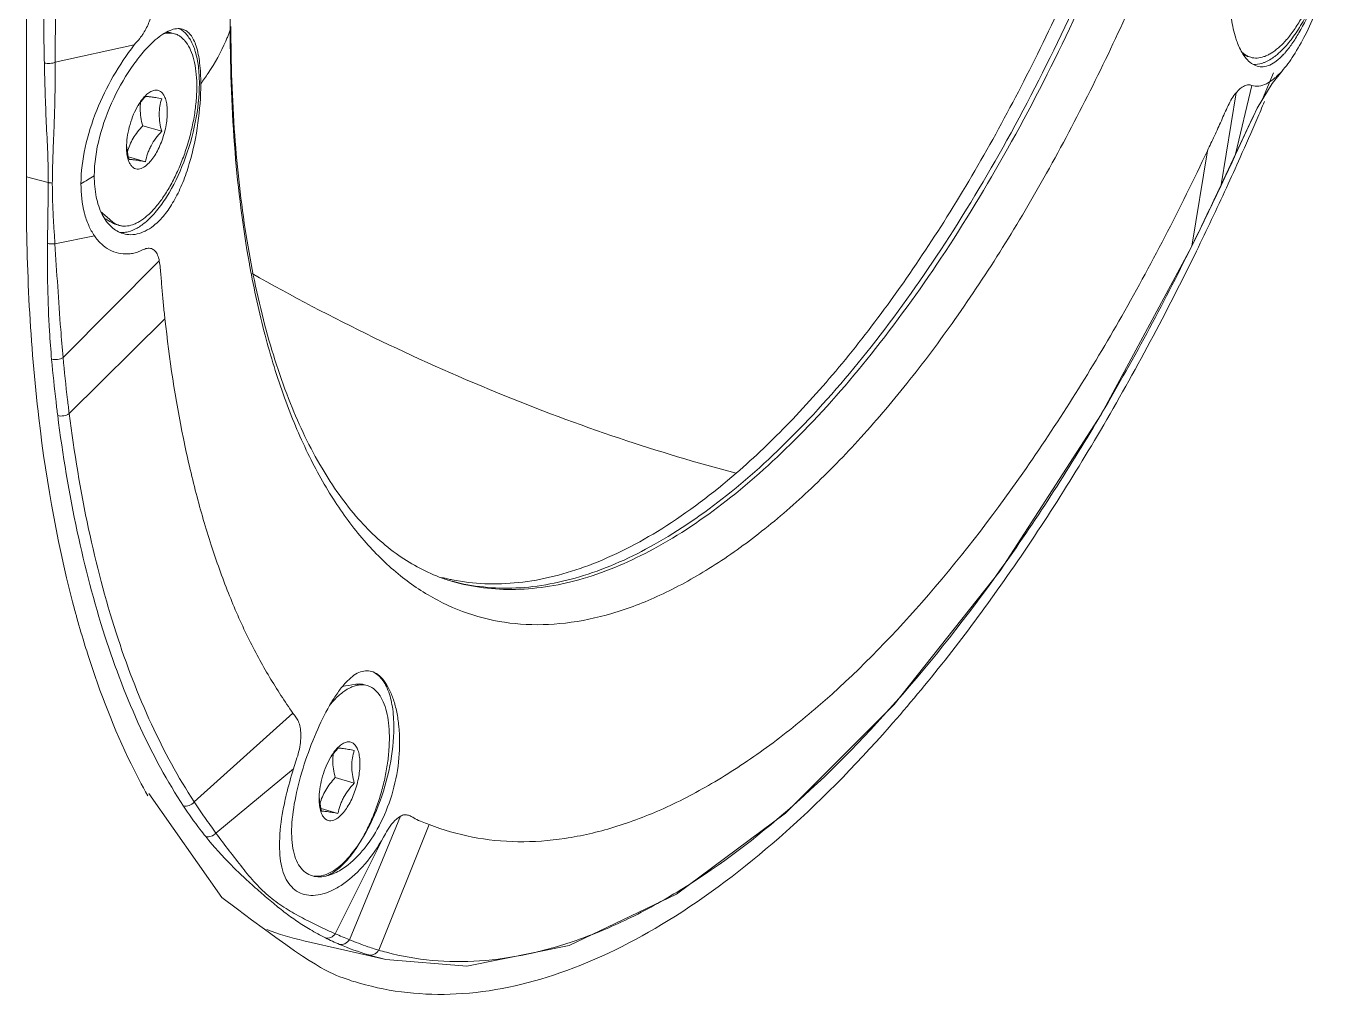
# Model space of a CAD drawing. Header units: millimetres. Extents: x 0 to 4009, y 0 to 2835.
# Drawn here: x 3218.3 to 3284, y 2146.9 to 2195.2 of the extents above; entities that cross this region are included whole.
import ezdxf

# ---------------------------------------------------------------- set-up
doc = ezdxf.new("R2010")
doc.units = ezdxf.units.MM
doc.layers.get('0').update_dxf_attribs({"lineweight": 13})

msp = doc.modelspace()

# ---------------------------------------------------------------- linework, layer by layer
for p, q in [((3218.295, 2186.837), (3218.295, 2322.803)), ((3228.441, 2194.98), (3228.441, 2199.325)), ((3219.733, 2193.371), (3219.737, 2196.083)), ((3228.441, 2194.98), (3228.473, 2195.158)), ((3225.672, 2194.79), (3225.543, 2194.827)), ((3219.733, 2193.371), (3223.666, 2194.231)), ((3278.897, 2193.71), (3279.007, 2193.564)), ((3279.235, 2193.618), (3279.105, 2193.655)), ((3280.364, 2192.846), (3279.824, 2191.527)), ((3277.76, 2187.265), (3278.502, 2191.847)), ((3278.483, 2188.791), (3279.287, 2192.22)), ((3219.708, 2191.366), (3219.712, 2191.537)), ((3219.709, 2191.366), (3219.712, 2191.537)), ((3224.295, 2191.777), (3224.202, 2191.689)), ((3279.359, 2190.667), (3278.483, 2188.791)), ((3225.03, 2189.933), (3224.084, 2190.206)), ((3224.218, 2188.418), (3223.375, 2188.661)), ((3276.297, 2184.212), (3277.079, 2188.969)), ((3278.483, 2188.791), (3277.76, 2187.265)), ((3278.48, 2188.772), (3278.483, 2188.791)), ((3218.295, 2187.664), (3219.384, 2187.386)), ((3277.756, 2187.235), (3277.76, 2187.265)), ((3222.918, 2185.249), (3222.789, 2185.286)), ((3219.716, 2184.337), (3221.681, 2184.734)), ((3276.297, 2184.214), (3276.28, 2184.183)), ((3276.297, 2184.213), (3276.281, 2184.18)), ((3276.29, 2184.177), (3276.297, 2184.212)), ((3220.122, 2178.676), (3224.911, 2183.478)), ((3220.426, 2175.879), (3225.192, 2180.59)), ((3238.98, 2167.718), (3238.977, 2167.718)), ((3235.258, 2162.343), (3235.128, 2162.381)), ((3226.65, 2156.546), (3231.562, 2160.957)), ((3233.881, 2159.33), (3233.787, 2159.242)), ((3227.729, 2154.995), (3231.587, 2158.195)), ((3234.615, 2157.486), (3233.669, 2157.759)), ((3228.017, 2151.79), (3224.391, 2156.967)), ((3233.803, 2155.971), (3232.961, 2156.214)), ((3234.37, 2149.687), (3236.917, 2155.833)), ((3235.83, 2149.168), (3238.342, 2155.421)), ((3233.67, 2149.981), (3236.067, 2154.79)), ((3236.189, 2148.709), (3232.103, 2149.635)), ((3235.496, 2148.885), (3235.335, 2148.931)), ((3236.187, 2148.709), (3235.496, 2148.885))]:
    msp.add_line(p, q)
for points in [[(3279.365, 2190.68), (3279.558, 2191.08), (3280.298, 2192.321), (3280.775, 2192.917)], [(3278.48, 2188.772), (3279.162, 2190.24), (3279.365, 2190.68)], [(3277.756, 2187.235), (3277.946, 2187.637), (3278.307, 2188.405), (3278.48, 2188.772)], [(3276.29, 2184.177), (3276.726, 2185.067), (3277.334, 2186.339), (3277.756, 2187.235)], [(3236.187, 2148.709), (3240.216, 2148.371), (3245.314, 2149.39), (3250.648, 2151.946), (3256.083, 2155.98), (3261.495, 2161.392), (3266.768, 2168.057), (3271.794, 2175.827), (3276.29, 2184.177)]]:
    msp.add_lwpolyline(points)
for centre, radius, start, end in [((3221.819, 2196.285), 2.732, 323.91511, 327.5036), ((3225.412, 2193.886), 0.941, 73.92374, 82.02578), ((3219.55, 2198.213), 9.461, 336.41048, 337.61892), ((3219.754, 2198.13), 9.241, 337.61384, 340.06627), ((3278.092, 2196.695), 3.831, 310.95304, 313.94673), ((3278.137, 2196.288), 3.72, 316.61314, 318.6242), ((3279.495, 2194.519), 0.938, 245.88755, 253.88283), ((3226.558, 2189.633), 3.135, 147.80112, 149.39924), ((3226.547, 2189.358), 3.273, 143.63746, 145.20289), ((3226.333, 2191.055), 2.375, 171.78707, 180.01863), ((3135.46, 2252.501), 156.843, 336.726, 337.07978), ((3137.734, 2251.519), 154.366, 335.96076, 336.72716), ((3226.485, 2189.139), 3.205, 177.99599, 179.97565), ((3225.976, 2189.385), 2.696, 182.76908, 185.19451), ((3226.071, 2189.394), 2.791, 185.18854, 185.72985), ((3140.758, 2250.172), 151.056, 335.33002, 335.96039), ((3207.606, 2211.042), 27.246, 299.47699, 301.08818), ((3144.378, 2248.506), 147.071, 333.97286, 335.33115), ((3223.179, 2186.15), 0.938, 245.88755, 253.88283), ((3223.07, 2185.962), 1.069, 264.62296, 271.05191), ((3279.191, 2192.291), 50.595, 190.19497, 190.33271), ((3241.471, 2177.541), 10.135, 255.76965, 256.67799), ((3241.861, 2175.713), 8.523, 250.28883, 252.318), ((3241.475, 2177.56), 10.154, 256.67798, 257.39991), ((3241.482, 2177.592), 10.186, 257.40032, 258.74277), ((3241.853, 2175.687), 8.495, 252.31893, 253.19913), ((3241.851, 2175.679), 8.487, 253.1992, 253.89761), ((3272.096, 2179.937), 53.222, 195.2907, 195.50592), ((3234.997, 2161.439), 0.941, 73.92374, 82.02578), ((3236.143, 2157.187), 3.135, 147.80112, 149.39924), ((3236.132, 2156.911), 3.273, 143.63746, 145.20289), ((3235.918, 2158.608), 2.375, 171.78707, 180.01863), ((3244.335, 2153.689), 13.489, 168.08817, 169.66769), ((3236.071, 2156.692), 3.205, 177.99599, 179.97565), ((3235.562, 2156.939), 2.696, 182.76908, 185.19451), ((3235.657, 2156.947), 2.791, 185.18854, 185.72985), ((3232.774, 2154.801), 1.994, 285.50881, 287.04366), ((3238.83, 2161.052), 12.612, 239.44369, 243.37527), ((3245.547, 2177.311), 29.8, 246.51094, 247.97047), ((3238.767, 2160.927), 12.473, 243.37561, 246.91947), ((3239.242, 2162.144), 13.778, 247.08009, 253.5218), ((3239.225, 2160.647), 11.972, 252.40736, 253.52237), ((3239.668, 2162.153), 13.542, 253.5296, 255.23785)]:
    msp.add_arc(centre, radius, start, end)
for points, knots in [([(3283.766, 2242.55), (3283.753, 2239.561), (3283.403, 2233.4), (3282.045, 2224.049), (3279.877, 2214.534), (3276.966, 2205.156), (3273.404, 2196.21), (3269.306, 2187.979), (3265.46, 2181.78), (3262.199, 2177.413), (3259.765, 2174.551), (3257.301, 2172.041), (3254.827, 2169.904), (3252.36, 2168.157), (3249.918, 2166.813), (3247.518, 2165.886), (3245.177, 2165.386), (3242.913, 2165.323), (3240.751, 2165.705), (3238.716, 2166.529), (3236.832, 2167.783), (3235.116, 2169.45), (3233.577, 2171.509), (3232.225, 2173.943), (3231.066, 2176.732), (3230.109, 2179.855), (3229.627, 2182.064), (3229.417, 2183.216)], [0, 0, 0, 0, 0.076465, 0.157645, 0.241524, 0.325929, 0.408671, 0.487642, 0.560938, 0.594967, 0.627031, 0.657019, 0.684869, 0.710582, 0.734236, 0.756007, 0.776187, 0.795201, 0.813591, 0.831977, 0.850979, 0.871144, 0.892894, 0.916525, 0.942214, 0.97004, 1, 1, 1, 1]), ([(3281.238, 2242.857), (3281.238, 2240.699), (3281.062, 2236.267), (3280.33, 2229.519), (3279.136, 2222.591), (3277.5, 2215.606), (3275.45, 2208.689), (3273.025, 2201.965), (3270.267, 2195.552), (3267.225, 2189.565), (3263.955, 2184.109), (3260.513, 2179.282), (3256.96, 2175.165), (3253.354, 2171.83), (3249.752, 2169.332), (3246.203, 2167.719), (3243.262, 2167.146), (3241.052, 2167.205), (3240.002, 2167.395), (3239.493, 2167.529)], [0, 0, 0, 0, 0.069479, 0.142599, 0.218345, 0.295649, 0.373382, 0.450412, 0.525621, 0.597945, 0.66641, 0.73017, 0.788559, 0.84115, 0.887857, 0.929064, 0.965806, 0.983089, 1, 1, 1, 1]), ([(3239.497, 2167.525), (3240.001, 2167.379), (3241.045, 2167.165), (3243.245, 2167.056), (3246.181, 2167.568), (3249.729, 2169.117), (3253.335, 2171.557), (3256.947, 2174.84), (3260.511, 2178.911), (3263.967, 2183.7), (3267.255, 2189.125), (3270.318, 2195.09), (3273.099, 2201.488), (3275.55, 2208.207), (3277.626, 2215.126), (3279.289, 2222.12), (3280.511, 2229.066), (3281.27, 2235.837), (3281.464, 2240.286), (3281.473, 2242.455)], [0, 0, 0, 0, 0.016924, 0.034174, 0.070738, 0.111676, 0.158085, 0.210392, 0.268537, 0.332113, 0.400462, 0.472745, 0.547989, 0.62513, 0.703046, 0.780599, 0.856652, 0.930128, 1, 1, 1, 1]), ([(3280.61, 2243.018), (3280.61, 2239.824), (3280.225, 2233.224), (3278.681, 2223.219), (3276.204, 2213.075), (3272.886, 2203.177), (3268.853, 2193.897), (3264.936, 2186.809), (3261.546, 2181.754), (3258.987, 2178.413), (3256.377, 2175.466), (3254.547, 2173.713), (3253.628, 2172.917)], [0, 0, 0, 0, 0.124565, 0.257342, 0.394358, 0.53135, 0.664065, 0.788519, 0.84657, 0.901337, 0.952555, 1, 1, 1, 1]), ([(3280.612, 2194.088), (3280.753, 2194.21), (3281.03, 2194.494), (3281.411, 2194.99), (3281.772, 2195.571), (3282.105, 2196.223), (3282.4, 2196.928), (3282.651, 2197.67), (3282.851, 2198.43), (3282.996, 2199.189), (3283.081, 2199.928), (3283.104, 2200.627), (3283.066, 2201.271), (3282.967, 2201.844), (3282.809, 2202.332), (3282.623, 2202.671), (3282.446, 2202.882), (3282.305, 2203.006), (3282.153, 2203.1), (3282.044, 2203.143), (3281.989, 2203.159)], [0, 0, 0, 0, 0.055389, 0.117513, 0.185555, 0.258364, 0.334558, 0.412611, 0.49092, 0.567871, 0.641906, 0.711591, 0.77569, 0.833268, 0.883821, 0.927483, 0.94707, 0.965448, 0.982953, 1, 1, 1, 1]), ([(3282.505, 2203.359), (3282.625, 2203.324), (3282.861, 2203.208), (3283.142, 2202.909), (3283.344, 2202.505), (3283.471, 2202.007), (3283.526, 2201.425), (3283.507, 2200.514), (3283.313, 2199.262), (3282.898, 2197.723), (3282.344, 2196.224), (3281.792, 2195.078), (3281.308, 2194.303), (3281.057, 2193.974), (3280.929, 2193.829)], [0, 0, 0, 0, 0.035825, 0.073322, 0.115472, 0.164056, 0.219719, 0.282299, 0.424699, 0.581264, 0.738389, 0.881792, 0.944617, 1, 1, 1, 1]), ([(3280.761, 2202.83), (3280.504, 2202.633), (3280.006, 2202.151), (3279.13, 2200.934), (3278.374, 2199.068), (3278.129, 2197.071), (3278.241, 2195.564), (3278.391, 2194.881), (3278.491, 2194.571)], [0, 0, 0, 0, 0.107691, 0.229211, 0.497508, 0.768198, 0.891549, 1, 1, 1, 1]), ([(3283.934, 2202.285), (3283.958, 2201.919), (3283.933, 2201.129), (3283.672, 2199.43), (3283.172, 2197.672), (3282.522, 2195.95), (3281.982, 2194.764), (3281.419, 2193.748), (3280.995, 2193.161), (3280.775, 2192.917)], [0, 0, 0, 0, 0.109495, 0.234954, 0.513089, 0.653187, 0.784771, 0.90191, 1, 1, 1, 1]), ([(3283.253, 2200.686), (3283.253, 2200.063), (3283.108, 2198.774), (3282.589, 2196.92), (3281.925, 2195.479), (3281.279, 2194.511), (3280.93, 2194.109), (3280.751, 2193.937)], [0, 0, 0, 0, 0.254419, 0.525917, 0.783497, 0.898286, 1, 1, 1, 1]), ([(3224.71, 2197.26), (3224.71, 2197.064), (3224.722, 2196.651), (3224.626, 2196.018), (3224.433, 2195.392), (3224.237, 2194.997), (3224.123, 2194.818)], [0, 0, 0, 0, 0.2312, 0.484629, 0.749502, 1, 1, 1, 1]), ([(3219.191, 2193.334), (3219.18, 2193.785), (3219.164, 2194.687), (3219.16, 2195.589), (3219.164, 2196.039)], [0, 0, 0, 0, 0.50101, 1, 1, 1, 1]), ([(3228.474, 2195.158), (3228.474, 2193.349), (3228.589, 2189.865), (3229.139, 2184.885), (3230.05, 2180.41), (3231.296, 2176.51), (3232.846, 2173.249), (3234.657, 2170.665), (3236.691, 2168.779), (3238.224, 2167.963), (3238.987, 2167.69)], [0, 0, 0, 0, 0.175324, 0.337563, 0.485242, 0.617345, 0.733452, 0.834062, 0.921397, 1, 1, 1, 1]), ([(3221.674, 2187.71), (3221.674, 2188.355), (3221.879, 2189.691), (3222.579, 2191.564), (3223.403, 2192.988), (3224.142, 2193.931), (3224.522, 2194.319), (3224.711, 2194.483)], [0, 0, 0, 0, 0.254718, 0.527332, 0.7865, 0.900851, 1, 1, 1, 1]), ([(3224.027, 2194.676), (3223.998, 2194.637), (3223.881, 2194.486), (3223.753, 2194.344), (3223.666, 2194.231)], [0, 0, 0, 0, 0.252768, 1, 1, 1, 1]), ([(3224.295, 2185.719), (3224.436, 2185.841), (3224.714, 2186.125), (3225.095, 2186.621), (3225.456, 2187.202), (3225.788, 2187.854), (3226.084, 2188.559), (3226.335, 2189.301), (3226.535, 2190.061), (3226.679, 2190.82), (3226.764, 2191.558), (3226.788, 2192.258), (3226.75, 2192.902), (3226.65, 2193.475), (3226.493, 2193.963), (3226.307, 2194.302), (3226.129, 2194.513), (3225.989, 2194.637), (3225.837, 2194.731), (3225.728, 2194.774), (3225.672, 2194.79)], [0, 0, 0, 0, 0.055389, 0.117513, 0.185555, 0.258364, 0.334558, 0.412611, 0.49092, 0.567871, 0.641906, 0.711591, 0.77569, 0.833268, 0.883821, 0.927483, 0.94707, 0.965448, 0.982953, 1, 1, 1, 1]), ([(3226.063, 2195.019), (3225.97, 2195.046), (3225.755, 2195.06), (3225.421, 2194.965), (3225.064, 2194.768), (3224.832, 2194.587), (3224.711, 2194.483)], [0, 0, 0, 0, 0.193079, 0.415753, 0.683009, 1, 1, 1, 1]), ([(3225.542, 2194.818), (3225.475, 2194.827), (3225.335, 2194.832), (3225.193, 2194.808), (3225.121, 2194.79), (3225.118, 2194.789)], [0, 0, 0, 0, 0.2256042, 0.4638612, 0.4746366, 0.4746366, 0.4746366, 0.4746366]), ([(3225.244, 2194.864), (3225.278, 2194.865), (3225.378, 2194.863), (3225.478, 2194.846), (3225.543, 2194.827)], [0.2661828, 0.2661828, 0.2661828, 0.2661828, 0.5089756, 1, 1, 1, 1]), ([(3226.13, 2194.893), (3226.112, 2194.908), (3226.041, 2194.966), (3225.963, 2195.016), (3225.902, 2195.047)], [0, 0, 0, 0, 0.256538, 1, 1, 1, 1]), ([(3226.974, 2192.3), (3226.974, 2192.648), (3226.946, 2193.278), (3226.813, 2194.016), (3226.634, 2194.479), (3226.478, 2194.736), (3226.29, 2194.923), (3226.139, 2194.998), (3226.063, 2195.019)], [0, 0, 0, 0, 0.345582, 0.625423, 0.739169, 0.83673, 0.921622, 1, 1, 1, 1]), ([(3226.905, 2192.32), (3226.905, 2192.604), (3226.877, 2193.137), (3226.735, 2193.87), (3226.5, 2194.464), (3226.262, 2194.778), (3226.13, 2194.893)], [0, 0, 0, 0, 0.30935, 0.580144, 0.809056, 1, 1, 1, 1]), ([(3229.395, 2183.336), (3229.064, 2185.175), (3228.584, 2189.051), (3228.442, 2192.951), (3228.442, 2194.979)], [0, 0, 0, 0, 0.479568, 1, 1, 1, 1]), ([(3278.491, 2194.571), (3278.518, 2194.488), (3278.625, 2194.188), (3278.766, 2193.899), (3278.897, 2193.71)], [0, 0, 0, 0, 0.275764, 1, 1, 1, 1]), ([(3221.012, 2187.324), (3221.014, 2187.928), (3221.173, 2189.182), (3221.937, 2191.573), (3222.903, 2193.242), (3223.666, 2194.231)], [0, 0, 0, 0, 0.241507, 0.500918, 1, 1, 1, 1]), ([(3226.974, 2192.3), (3227.101, 2192.471), (3227.574, 2193.144), (3227.977, 2193.868), (3228.221, 2194.427)], [0, 0, 0, 0, 0.259024, 1, 1, 1, 1]), ([(3278.783, 2193.892), (3278.803, 2193.873), (3278.824, 2193.855), (3278.845, 2193.837), (3278.85, 2193.833), (3278.856, 2193.828), (3278.862, 2193.823), (3278.881, 2193.806), (3278.958, 2193.744), (3279.044, 2193.693), (3279.112, 2193.663), (3279.113, 2193.662), (3279.115, 2193.662), (3279.116, 2193.661)], [-0.352048, -0.352048, -0.352048, -0.352048, -0.075454, -0.075454, -0.075454, 0, 0, 0, 0.257186, 1, 1, 1, 1.015978, 1.015978, 1.015978, 1.015978]), ([(3279.235, 2193.618), (3279.285, 2193.603), (3279.391, 2193.582), (3279.614, 2193.576), (3279.846, 2193.626), (3280.074, 2193.721), (3280.322, 2193.857), (3280.498, 2193.99), (3280.612, 2194.088)], [0, 0, 0, 0, 0.104628, 0.211655, 0.440749, 0.566666, 0.701517, 1, 1, 1, 1]), ([(3280.603, 2193.801), (3280.547, 2193.753), (3280.337, 2193.583), (3280.103, 2193.439), (3279.921, 2193.365)], [0, 0, 0, 0, 0.27276, 1, 1, 1, 1]), ([(3219.191, 2193.334), (3219.282, 2193.313), (3219.467, 2193.301), (3219.65, 2193.337), (3219.733, 2193.371)], [0, 0, 0, 0, 0.510381, 1, 1, 1, 1]), ([(3219.191, 2193.334), (3219.213, 2192.341), (3219.272, 2190.359), (3219.391, 2188.377), (3219.384, 2187.386)], [0, 0, 0, 0, 0.500517, 1, 1, 1, 1]), ([(3219.712, 2191.537), (3219.716, 2191.69), (3219.728, 2192.302), (3219.735, 2192.913), (3219.733, 2193.371)], [0, 0, 0, 0, 0.250879, 1, 1, 1, 1]), ([(3279.105, 2193.655), (3279.088, 2193.66), (3279.019, 2193.682), (3278.952, 2193.713), (3278.905, 2193.739), (3278.902, 2193.741), (3278.899, 2193.743), (3278.896, 2193.744), (3278.884, 2193.751), (3278.872, 2193.758), (3278.86, 2193.765)], [0, 0, 0, 0, 0.248517, 1, 1, 1, 1.048294, 1.048294, 1.048294, 1.237527, 1.237527, 1.237527, 1.237527]), ([(3279.007, 2193.564), (3279.084, 2193.472), (3279.247, 2193.312), (3279.452, 2193.207), (3279.554, 2193.178)], [0, 0, 0, 0, 0.532566, 1, 1, 1, 1]), ([(3279.921, 2193.365), (3279.875, 2193.347), (3279.699, 2193.284), (3279.511, 2193.255), (3279.374, 2193.261)], [0, 0, 0, 0, 0.267415, 1, 1, 1, 1]), ([(3279.554, 2193.178), (3279.652, 2193.149), (3279.87, 2193.13), (3280.203, 2193.226), (3280.534, 2193.434), (3280.738, 2193.624), (3280.841, 2193.733)], [0, 0, 0, 0, 0.209522, 0.434392, 0.694657, 1, 1, 1, 1]), ([(3280.775, 2192.917), (3280.656, 2192.785), (3280.422, 2192.554), (3280.041, 2192.296), (3279.657, 2192.165), (3279.4, 2192.184), (3279.287, 2192.22)], [0, 0, 0, 0, 0.307614, 0.568882, 0.793296, 1, 1, 1, 1]), ([(3224.255, 2185.435), (3224.443, 2185.597), (3224.81, 2185.987), (3225.492, 2186.951), (3226.197, 2188.423), (3226.75, 2190.335), (3226.905, 2191.672), (3226.905, 2192.32)], [0, 0, 0, 0, 0.098644, 0.211568, 0.468673, 0.742682, 1, 1, 1, 1]), ([(3225.31, 2190.898), (3225.31, 2191.007), (3225.299, 2191.212), (3225.245, 2191.492), (3225.166, 2191.69), (3225.084, 2191.813), (3225.017, 2191.885), (3224.942, 2191.938), (3224.86, 2191.972), (3224.773, 2191.987), (3224.681, 2191.982), (3224.586, 2191.958), (3224.451, 2191.899), (3224.356, 2191.83), (3224.295, 2191.777)], [0, 0, 0, 0, 0.176286, 0.330449, 0.460858, 0.517768, 0.569981, 0.618683, 0.665488, 0.712273, 0.760915, 0.81303, 0.86984, 1, 1, 1, 1]), ([(3224.711, 2185.303), (3224.899, 2185.464), (3225.259, 2185.856), (3225.712, 2186.563), (3226.102, 2187.399), (3226.534, 2188.66), (3226.87, 2190.305), (3226.974, 2191.648), (3226.974, 2192.3)], [0, 0, 0, 0, 0.098501, 0.210205, 0.333387, 0.46536, 0.740248, 1, 1, 1, 1]), ([(3278.502, 2191.847), (3278.425, 2191.759), (3278.283, 2191.553), (3278.039, 2191.088), (3277.777, 2190.457), (3277.432, 2189.709), (3277.196, 2189.215), (3277.08, 2188.969)], [0, 0, 0, 0, 0.109395, 0.231931, 0.489407, 0.745772, 1, 1, 1, 1]), ([(3278.502, 2191.847), (3278.569, 2191.923), (3278.697, 2192.055), (3278.902, 2192.201), (3279.107, 2192.26), (3279.232, 2192.237), (3279.287, 2192.22)], [0, 0, 0, 0, 0.326827, 0.597762, 0.813156, 1, 1, 1, 1]), ([(3219.586, 2187.358), (3219.59, 2187.688), (3219.602, 2188.352), (3219.641, 2189.35), (3219.684, 2190.356), (3219.701, 2191.029), (3219.709, 2191.366)], [0, 0, 0, 0, 0.246917, 0.496484, 0.747932, 1, 1, 1, 1]), ([(3223.859, 2191.229), (3223.774, 2191.085), (3223.62, 2190.774), (3223.445, 2190.278), (3223.326, 2189.766), (3223.288, 2189.42), (3223.282, 2189.251)], [0, 0, 0, 0, 0.242183, 0.499273, 0.75672, 1, 1, 1, 1]), ([(3224.202, 2191.689), (3224.148, 2191.633), (3224.042, 2191.51), (3223.95, 2191.376), (3223.905, 2191.304)], [0, 0, 0, 0, 0.475902, 1, 1, 1, 1]), ([(3224.218, 2191.665), (3224.191, 2191.636), (3224.083, 2191.518), (3223.982, 2191.395), (3223.911, 2191.298)], [0, 0, 0, 0, 0.251913, 1, 1, 1, 1]), ([(3225.03, 2191.557), (3224.932, 2191.575), (3224.756, 2191.608), (3224.521, 2191.646), (3224.348, 2191.666), (3224.254, 2191.668), (3224.218, 2191.665)], [0, 0, 0, 0, 0.362375, 0.657213, 0.867114, 1, 1, 1, 1]), ([(3225.03, 2191.557), (3224.991, 2191.434), (3224.927, 2191.178), (3224.904, 2190.915), (3224.904, 2190.781)], [0, 0, 0, 0, 0.489925, 1, 1, 1, 1]), ([(3223.958, 2191.054), (3223.958, 2190.914), (3223.984, 2190.627), (3224.046, 2190.347), (3224.084, 2190.206)], [0, 0, 0, 0, 0.490548, 1, 1, 1, 1]), ([(3224.295, 2188.262), (3224.367, 2188.324), (3224.508, 2188.473), (3224.695, 2188.738), (3224.868, 2189.051), (3225.02, 2189.4), (3225.144, 2189.772), (3225.238, 2190.154), (3225.296, 2190.53), (3225.31, 2190.778), (3225.31, 2190.898)], [0, 0, 0, 0, 0.09859, 0.211371, 0.335842, 0.468575, 0.605586, 0.742619, 0.875421, 1, 1, 1, 1]), ([(3224.904, 2190.781), (3224.904, 2190.641), (3224.93, 2190.354), (3224.992, 2190.074), (3225.03, 2189.933)], [0, 0, 0, 0, 0.49054, 1, 1, 1, 1]), ([(3224.084, 2190.206), (3223.994, 2190.109), (3223.824, 2189.912), (3223.603, 2189.593), (3223.434, 2189.256), (3223.355, 2189.02), (3223.323, 2188.903)], [0, 0, 0, 0, 0.259382, 0.513344, 0.760181, 1, 1, 1, 1]), ([(3224.218, 2188.418), (3224.246, 2188.554), (3224.3, 2188.757), (3224.402, 2189.019), (3224.529, 2189.281), (3224.732, 2189.594), (3224.927, 2189.822), (3225.03, 2189.933)], [0, 0, 0, 0, 0.238591, 0.360572, 0.484671, 0.738997, 1, 1, 1, 1]), ([(3223.28, 2189.14), (3223.28, 2189.026), (3223.292, 2188.812), (3223.335, 2188.602), (3223.366, 2188.508)], [0, 0, 0, 0, 0.535787, 1, 1, 1, 1]), ([(3223.406, 2188.527), (3223.393, 2188.576), (3223.344, 2188.769), (3223.309, 2188.967), (3223.294, 2189.115)], [0, 0, 0, 0, 0.254105, 1, 1, 1, 1]), ([(3223.406, 2188.527), (3223.442, 2188.53), (3223.536, 2188.527), (3223.71, 2188.507), (3223.944, 2188.469), (3224.121, 2188.436), (3224.218, 2188.418)], [0, 0, 0, 0, 0.132885, 0.342787, 0.637625, 1, 1, 1, 1]), ([(3238.342, 2155.42), (3239.037, 2155.149), (3240.491, 2154.729), (3242.78, 2154.5), (3245.156, 2154.674), (3247.602, 2155.244), (3250.103, 2156.203), (3252.645, 2157.544), (3255.215, 2159.256), (3258.775, 2162.115), (3263.173, 2166.598), (3268.153, 2173.05), (3272.885, 2180.595), (3275.72, 2186.083), (3277.08, 2188.969)], [0, 0, 0, 0, 0.040543, 0.081637, 0.124276, 0.169345, 0.217537, 0.269349, 0.325101, 0.384965, 0.517039, 0.664939, 0.826794, 1, 1, 1, 1]), ([(3223.366, 2188.508), (3223.385, 2188.451), (3223.426, 2188.347), (3223.512, 2188.213), (3223.617, 2188.116), (3223.739, 2188.06), (3223.873, 2188.048), (3224.014, 2188.08), (3224.158, 2188.153), (3224.249, 2188.222), (3224.295, 2188.262)], [0, 0, 0, 0, 0.147639, 0.276665, 0.390709, 0.496421, 0.602751, 0.718439, 0.849813, 1, 1, 1, 1]), ([(3219.384, 2187.386), (3219.38, 2186.877), (3219.372, 2185.868), (3219.349, 2184.858), (3219.344, 2184.358)], [0, 0, 0, 0, 0.504578, 1, 1, 1, 1]), ([(3219.384, 2187.386), (3219.4, 2187.382), (3219.466, 2187.367), (3219.534, 2187.36), (3219.586, 2187.358)], [0, 0, 0, 0, 0.237709, 1, 1, 1, 1]), ([(3219.716, 2184.337), (3219.7, 2184.584), (3219.669, 2185.081), (3219.623, 2185.831), (3219.592, 2186.591), (3219.587, 2187.101), (3219.586, 2187.358)], [0, 0, 0, 0, 0.245132, 0.493628, 0.745468, 1, 1, 1, 1]), ([(3221.681, 2184.734), (3221.569, 2184.896), (3221.373, 2185.263), (3221.082, 2186.12), (3221.01, 2186.834), (3221.012, 2187.324)], [0, 0, 0, 0, 0.217863, 0.457113, 1, 1, 1, 1]), ([(3221.674, 2187.71), (3221.674, 2187.357), (3221.728, 2186.696), (3222.009, 2185.816), (3222.466, 2185.158), (3222.896, 2184.901), (3223.111, 2184.839)], [0, 0, 0, 0, 0.310493, 0.577754, 0.803336, 1, 1, 1, 1]), ([(3277.76, 2187.265), (3277.639, 2187.009), (3277.156, 2185.989), (3276.671, 2184.971), (3276.297, 2184.212)], [0, 0, 0, 0, 0.250798, 1, 1, 1, 1]), ([(3220.758, 2165.901), (3219.886, 2169.09), (3218.642, 2176.052), (3218.295, 2183.101), (3218.295, 2186.837)], [0, 0, 0, 0, 0.469402, 1, 1, 1, 1]), ([(3222.005, 2185.925), (3222.159, 2185.79), (3222.313, 2185.656), (3222.466, 2185.522), (3222.487, 2185.504), (3222.508, 2185.486), (3222.528, 2185.468), (3222.534, 2185.463), (3222.539, 2185.459), (3222.545, 2185.454), (3222.565, 2185.437), (3222.642, 2185.375), (3222.728, 2185.324), (3222.795, 2185.294), (3222.797, 2185.293), (3222.798, 2185.292), (3222.8, 2185.292)], [-2.408341, -2.408341, -2.408341, -2.408341, -0.352048, -0.352048, -0.352048, -0.075454, -0.075454, -0.075454, 0, 0, 0, 0.257186, 1, 1, 1, 1.015978, 1.015978, 1.015978, 1.015978]), ([(3222.789, 2185.286), (3222.771, 2185.291), (3222.702, 2185.313), (3222.636, 2185.344), (3222.588, 2185.37), (3222.585, 2185.372), (3222.582, 2185.374), (3222.579, 2185.375), (3222.567, 2185.382), (3222.555, 2185.389), (3222.543, 2185.396), (3222.42, 2185.465), (3222.297, 2185.535), (3222.173, 2185.605)], [0, 0, 0, 0, 0.248517, 1, 1, 1, 1.048294, 1.048294, 1.048294, 1.237527, 1.237527, 1.237527, 3.192823, 3.192823, 3.192823, 3.192823]), ([(3222.918, 2185.249), (3222.969, 2185.234), (3223.074, 2185.213), (3223.298, 2185.207), (3223.529, 2185.257), (3223.758, 2185.352), (3224.006, 2185.488), (3224.181, 2185.621), (3224.295, 2185.719)], [0, 0, 0, 0, 0.104628, 0.211655, 0.440749, 0.566666, 0.701517, 1, 1, 1, 1]), ([(3223.09, 2184.893), (3223.183, 2184.895), (3223.434, 2184.932), (3223.839, 2185.109), (3224.116, 2185.314), (3224.255, 2185.435)], [0, 0, 0, 0, 0.214459, 0.576394, 1, 1, 1, 1]), ([(3223.111, 2184.839), (3223.236, 2184.803), (3223.505, 2184.767), (3223.918, 2184.833), (3224.332, 2185.014), (3224.586, 2185.197), (3224.711, 2185.303)], [0, 0, 0, 0, 0.225699, 0.460948, 0.716642, 1, 1, 1, 1]), ([(3224.911, 2183.478), (3224.895, 2183.579), (3224.847, 2183.76), (3224.714, 2183.983), (3224.552, 2184.091), (3224.412, 2184.117), (3224.258, 2184.105), (3224.063, 2184.025), (3223.833, 2183.917), (3223.588, 2183.848), (3223.267, 2183.819), (3222.87, 2183.852), (3222.414, 2184.02), (3222.004, 2184.319), (3221.782, 2184.586), (3221.681, 2184.734)], [0, 0, 0, 0, 0.077677, 0.140026, 0.192924, 0.219074, 0.246782, 0.309434, 0.376361, 0.440128, 0.500934, 0.619704, 0.739105, 0.864331, 1, 1, 1, 1]), ([(3219.551, 2178.567), (3219.509, 2179.039), (3219.368, 2180.967), (3219.331, 2182.901), (3219.344, 2184.358)], [0, 0, 0, 0, 0.245558, 1, 1, 1, 1]), ([(3219.344, 2184.358), (3219.404, 2184.341), (3219.529, 2184.323), (3219.655, 2184.328), (3219.716, 2184.337)], [0, 0, 0, 0, 0.505338, 1, 1, 1, 1]), ([(3220.122, 2178.676), (3220.08, 2179.141), (3219.923, 2181.027), (3219.808, 2182.915), (3219.716, 2184.337)], [0, 0, 0, 0, 0.246728, 1, 1, 1, 1]), ([(3276.534, 2183.971), (3275.053, 2180.939), (3271.979, 2175.168), (3266.89, 2167.222), (3261.557, 2160.393), (3256.091, 2154.823), (3250.595, 2150.626), (3245.157, 2147.892), (3239.855, 2146.718), (3236.432, 2147.073), (3234.883, 2147.52)], [0, 0, 0, 0, 0.171501, 0.331932, 0.479002, 0.611086, 0.727504, 0.828943, 0.91806, 1, 1, 1, 1]), ([(3276.281, 2184.18), (3274.851, 2181.283), (3271.887, 2175.769), (3266.992, 2168.171), (3261.865, 2161.636), (3256.619, 2156.291), (3252.076, 2152.809), (3248.47, 2150.782), (3245.893, 2149.674), (3243.363, 2148.937), (3240.896, 2148.576), (3238.505, 2148.593), (3236.961, 2148.862), (3236.218, 2149.058)], [0, 0, 0, 0, 0.170863, 0.330763, 0.477458, 0.609434, 0.725966, 0.778666, 0.827898, 0.874029, 0.917606, 0.959324, 1, 1, 1, 1]), ([(3225.192, 2180.591), (3225.166, 2180.828), (3225.111, 2181.308), (3225.046, 2182.034), (3224.994, 2182.759), (3224.949, 2183.242), (3224.911, 2183.478)], [0, 0, 0, 0, 0.247402, 0.498869, 0.753508, 1, 1, 1, 1]), ([(3253.628, 2172.917), (3251.672, 2173.424), (3247.662, 2174.63), (3241.631, 2176.884), (3235.52, 2179.624), (3231.507, 2181.732), (3229.525, 2182.854)], [0, 0, 0, 0, 0.2319, 0.480125, 0.738572, 1, 1, 1, 1]), ([(3225.192, 2180.591), (3225.41, 2178.595), (3225.847, 2175.678), (3226.709, 2171.94), (3227.455, 2169.37), (3228.308, 2166.979), (3229.12, 2165.117), (3229.831, 2163.735), (3230.562, 2162.46), (3231.157, 2161.548), (3231.563, 2160.958)], [0, 0, 0, 0, 0.288727, 0.423511, 0.55171, 0.673455, 0.788581, 0.843563, 0.896918, 1, 1, 1, 1]), ([(3219.549, 2178.59), (3219.646, 2178.565), (3219.848, 2178.56), (3220.041, 2178.623), (3220.122, 2178.676)], [0, 0, 0, 0, 0.509784, 1, 1, 1, 1]), ([(3219.854, 2175.777), (3219.825, 2176.006), (3219.712, 2176.935), (3219.615, 2177.865), (3219.551, 2178.567)], [0, 0, 0, 0, 0.246934, 1, 1, 1, 1]), ([(3220.426, 2175.878), (3220.397, 2176.108), (3220.283, 2177.039), (3220.186, 2177.973), (3220.122, 2178.676)], [0, 0, 0, 0, 0.2471, 1, 1, 1, 1]), ([(3219.855, 2175.777), (3219.952, 2175.753), (3220.155, 2175.751), (3220.346, 2175.822), (3220.426, 2175.878)], [0, 0, 0, 0, 0.507103, 1, 1, 1, 1]), ([(3226.118, 2156.336), (3225.306, 2157.571), (3223.818, 2160.321), (3222.069, 2164.918), (3220.711, 2170.136), (3220.1, 2173.839), (3219.855, 2175.777)], [0, 0, 0, 0, 0.215512, 0.453682, 0.715332, 1, 1, 1, 1]), ([(3226.65, 2156.546), (3225.843, 2157.776), (3224.365, 2160.51), (3222.627, 2165.082), (3221.278, 2170.27), (3220.67, 2173.952), (3220.426, 2175.878)], [0, 0, 0, 0, 0.215529, 0.453709, 0.715354, 1, 1, 1, 1]), ([(3253.628, 2172.917), (3252.462, 2171.907), (3250.145, 2170.143), (3246.486, 2168.243), (3243.433, 2167.451), (3241.125, 2167.367), (3240.026, 2167.495), (3239.494, 2167.601)], [0, 0, 0, 0, 0.296516, 0.557438, 0.788213, 0.89568, 1, 1, 1, 1]), ([(3221.371, 2163.83), (3221.322, 2163.984), (3221.126, 2164.607), (3220.942, 2165.234), (3220.811, 2165.709)], [0, 0, 0, 0, 0.246842, 1, 1, 1, 1]), ([(3224.333, 2156.851), (3224.042, 2157.372), (3222.876, 2159.618), (3221.96, 2161.989), (3221.371, 2163.83)], [0, 0, 0, 0, 0.235803, 1, 1, 1, 1]), ([(3234.173, 2153.316), (3234.528, 2153.573), (3235.207, 2154.26), (3236.007, 2155.547), (3236.588, 2157.077), (3236.884, 2158.698), (3236.887, 2160.029), (3236.744, 2160.999), (3236.581, 2161.625), (3236.368, 2162.156), (3236.113, 2162.58), (3235.821, 2162.889), (3235.589, 2163.013), (3235.476, 2163.046)], [0, 0, 0, 0, 0.120114, 0.260277, 0.412071, 0.565139, 0.70871, 0.773816, 0.8329, 0.885072, 0.929857, 0.967603, 1, 1, 1, 1]), ([(3235.476, 2163.046), (3235.377, 2163.075), (3235.159, 2163.095), (3234.827, 2162.998), (3234.498, 2162.789), (3234.297, 2162.598), (3234.195, 2162.489)], [0, 0, 0, 0, 0.210604, 0.435245, 0.694894, 1, 1, 1, 1]), ([(3235.472, 2163.045), (3235.559, 2163.013), (3235.73, 2162.921), (3235.953, 2162.714), (3236.144, 2162.442), (3236.368, 2161.972), (3236.545, 2161.237), (3236.585, 2160.61), (3236.585, 2160.27)], [0, 0, 0, 0, 0.088144, 0.182537, 0.286879, 0.403429, 0.676234, 1, 1, 1, 1]), ([(3234.195, 2162.489), (3234.066, 2162.351), (3233.812, 2162.033), (3233.319, 2161.271), (3232.749, 2160.129), (3232.168, 2158.624), (3231.724, 2157.063), (3231.513, 2155.786), (3231.487, 2154.853), (3231.541, 2154.255), (3231.671, 2153.743), (3231.878, 2153.326), (3232.167, 2153.018), (3232.409, 2152.899), (3232.533, 2152.863)], [0, 0, 0, 0, 0.053412, 0.114652, 0.25618, 0.412936, 0.570153, 0.713785, 0.777084, 0.833495, 0.882809, 0.925644, 0.963731, 1, 1, 1, 1]), ([(3233.881, 2153.272), (3234.022, 2153.394), (3234.299, 2153.678), (3234.68, 2154.175), (3235.041, 2154.756), (3235.374, 2155.407), (3235.669, 2156.112), (3235.92, 2156.854), (3236.12, 2157.614), (3236.265, 2158.373), (3236.35, 2159.112), (3236.373, 2159.812), (3236.335, 2160.456), (3236.236, 2161.028), (3236.078, 2161.516), (3235.892, 2161.855), (3235.715, 2162.066), (3235.574, 2162.19), (3235.422, 2162.284), (3235.313, 2162.327), (3235.258, 2162.343)], [0, 0, 0, 0, 0.055389, 0.117513, 0.185555, 0.258364, 0.334558, 0.412611, 0.49092, 0.567871, 0.641906, 0.711591, 0.77569, 0.833268, 0.883821, 0.927483, 0.94707, 0.965448, 0.982953, 1, 1, 1, 1]), ([(3234.028, 2162.299), (3234.238, 2162.332), (3234.448, 2162.366), (3234.658, 2162.399), (3234.659, 2162.399), (3234.66, 2162.399), (3234.661, 2162.399), (3234.681, 2162.402), (3234.701, 2162.406), (3234.721, 2162.408), (3234.79, 2162.417), (3234.928, 2162.423), (3235.064, 2162.399), (3235.128, 2162.381)], [-1.706996, -1.706996, -1.706996, -1.706996, -0.154935, -0.154935, -0.154935, -0.148227, -0.148227, -0.148227, 0, 0, 0, 0.508976, 1, 1, 1, 1]), ([(3235.128, 2162.371), (3235.061, 2162.38), (3234.92, 2162.385), (3234.706, 2162.349), (3234.485, 2162.273), (3234.341, 2162.199), (3234.269, 2162.156), (3234.212, 2162.122), (3234.157, 2162.086), (3234.102, 2162.049)], [0, 0, 0, 0, 0.225604, 0.463861, 0.720594, 1, 1, 1, 1.22038, 1.22038, 1.22038, 1.22038]), ([(3234.102, 2162.049), (3234.026, 2161.993), (3233.952, 2161.934), (3233.881, 2161.873), (3233.732, 2161.744), (3233.573, 2161.58), (3233.426, 2161.406), (3233.406, 2161.383)], [-0.0465968, -0.0465968, -0.0465968, -0.0465968, 0, 0, 0, 0.0975762, 0.1125539, 0.1125539, 0.1125539, 0.1125539]), ([(3231.587, 2158.195), (3231.675, 2158.486), (3231.84, 2158.908), (3231.944, 2159.487), (3231.964, 2159.89), (3231.933, 2160.246), (3231.864, 2160.504), (3231.776, 2160.668), (3231.682, 2160.8), (3231.608, 2160.893), (3231.563, 2160.958)], [0, 0, 0, 0, 0.31369, 0.465097, 0.604661, 0.728358, 0.83272, 0.877336, 0.918802, 1, 1, 1, 1]), ([(3236.585, 2160.27), (3236.585, 2159.622), (3236.429, 2158.285), (3235.876, 2156.373), (3235.171, 2154.901), (3234.489, 2153.937), (3234.122, 2153.547), (3233.935, 2153.385)], [0, 0, 0, 0, 0.257318, 0.531327, 0.788432, 0.901356, 1, 1, 1, 1]), ([(3233.787, 2159.242), (3233.733, 2159.187), (3233.628, 2159.063), (3233.536, 2158.929), (3233.49, 2158.857)], [0, 0, 0, 0, 0.475902, 1, 1, 1, 1]), ([(3233.803, 2159.219), (3233.776, 2159.189), (3233.669, 2159.071), (3233.568, 2158.948), (3233.497, 2158.852)], [0, 0, 0, 0, 0.251913, 1, 1, 1, 1]), ([(3234.615, 2159.11), (3234.518, 2159.128), (3234.341, 2159.161), (3234.107, 2159.199), (3233.934, 2159.219), (3233.84, 2159.222), (3233.803, 2159.219)], [0, 0, 0, 0, 0.362375, 0.657213, 0.867114, 1, 1, 1, 1]), ([(3234.896, 2158.451), (3234.896, 2158.56), (3234.885, 2158.765), (3234.831, 2159.045), (3234.752, 2159.243), (3234.669, 2159.367), (3234.602, 2159.438), (3234.527, 2159.491), (3234.446, 2159.526), (3234.358, 2159.54), (3234.267, 2159.536), (3234.172, 2159.512), (3234.036, 2159.452), (3233.942, 2159.383), (3233.881, 2159.33)], [0, 0, 0, 0, 0.176286, 0.330449, 0.460858, 0.517768, 0.569981, 0.618683, 0.665488, 0.712273, 0.760915, 0.81303, 0.86984, 1, 1, 1, 1]), ([(3234.615, 2159.11), (3234.577, 2158.987), (3234.512, 2158.732), (3234.49, 2158.468), (3234.49, 2158.334)], [0, 0, 0, 0, 0.489925, 1, 1, 1, 1]), ([(3233.445, 2158.783), (3233.359, 2158.638), (3233.206, 2158.327), (3233.03, 2157.832), (3232.912, 2157.319), (3232.874, 2156.973), (3232.868, 2156.804)], [0, 0, 0, 0, 0.242183, 0.499273, 0.75672, 1, 1, 1, 1]), ([(3233.544, 2158.607), (3233.544, 2158.467), (3233.569, 2158.18), (3233.632, 2157.9), (3233.669, 2157.759)], [0, 0, 0, 0, 0.490548, 1, 1, 1, 1]), ([(3233.881, 2155.815), (3233.953, 2155.877), (3234.093, 2156.026), (3234.281, 2156.291), (3234.453, 2156.604), (3234.605, 2156.953), (3234.73, 2157.325), (3234.823, 2157.707), (3234.881, 2158.083), (3234.896, 2158.331), (3234.896, 2158.451)], [0, 0, 0, 0, 0.09859, 0.211371, 0.335842, 0.468575, 0.605586, 0.742619, 0.875421, 1, 1, 1, 1]), ([(3234.49, 2158.334), (3234.49, 2158.194), (3234.515, 2157.907), (3234.578, 2157.627), (3234.615, 2157.486)], [0, 0, 0, 0, 0.49054, 1, 1, 1, 1]), ([(3231.136, 2156.473), (3231.166, 2156.615), (3231.297, 2157.194), (3231.457, 2157.765), (3231.587, 2158.195)], [0, 0, 0, 0, 0.243909, 1, 1, 1, 1]), ([(3233.669, 2157.759), (3233.58, 2157.663), (3233.409, 2157.465), (3233.189, 2157.146), (3233.019, 2156.809), (3232.94, 2156.574), (3232.908, 2156.456)], [0, 0, 0, 0, 0.259382, 0.513344, 0.760181, 1, 1, 1, 1]), ([(3233.803, 2155.971), (3233.832, 2156.107), (3233.885, 2156.31), (3233.987, 2156.573), (3234.114, 2156.834), (3234.317, 2157.147), (3234.512, 2157.375), (3234.615, 2157.486)], [0, 0, 0, 0, 0.238591, 0.360572, 0.484671, 0.738997, 1, 1, 1, 1]), ([(3226.109, 2156.349), (3226.204, 2156.327), (3226.415, 2156.347), (3226.585, 2156.468), (3226.65, 2156.546)], [0, 0, 0, 0, 0.488793, 1, 1, 1, 1]), ([(3227.729, 2154.995), (3227.544, 2155.25), (3227.179, 2155.763), (3226.822, 2156.283), (3226.65, 2156.546)], [0, 0, 0, 0, 0.500119, 1, 1, 1, 1]), ([(3232.866, 2156.694), (3232.866, 2156.579), (3232.878, 2156.366), (3232.921, 2156.155), (3232.952, 2156.061)], [0, 0, 0, 0, 0.535787, 1, 1, 1, 1]), ([(3232.992, 2156.08), (3232.978, 2156.129), (3232.93, 2156.323), (3232.894, 2156.52), (3232.879, 2156.668)], [0, 0, 0, 0, 0.254105, 1, 1, 1, 1]), ([(3227.224, 2154.817), (3227.125, 2154.938), (3226.738, 2155.43), (3226.375, 2155.942), (3226.118, 2156.336)], [0, 0, 0, 0, 0.248994, 1, 1, 1, 1]), ([(3236.067, 2154.79), (3235.805, 2154.311), (3235.223, 2153.464), (3234.329, 2152.608), (3233.589, 2152.158), (3233.074, 2151.954), (3232.584, 2151.869), (3232.131, 2151.913), (3231.731, 2152.09), (3231.403, 2152.392), (3231.155, 2152.805), (3230.988, 2153.315), (3230.899, 2153.914), (3230.879, 2154.858), (3230.972, 2155.599), (3231.064, 2156.108)], [0, 0, 0, 0, 0.166702, 0.31131, 0.373904, 0.429772, 0.479414, 0.524231, 0.566833, 0.610456, 0.658155, 0.712097, 0.773359, 0.842153, 1, 1, 1, 1]), ([(3232.952, 2156.061), (3232.97, 2156.004), (3233.012, 2155.9), (3233.098, 2155.766), (3233.202, 2155.669), (3233.324, 2155.613), (3233.459, 2155.601), (3233.599, 2155.634), (3233.744, 2155.706), (3233.835, 2155.775), (3233.881, 2155.815)], [0, 0, 0, 0, 0.147639, 0.276665, 0.390709, 0.496421, 0.602751, 0.718439, 0.849813, 1, 1, 1, 1]), ([(3232.992, 2156.08), (3233.028, 2156.083), (3233.122, 2156.08), (3233.295, 2156.06), (3233.529, 2156.022), (3233.706, 2155.99), (3233.803, 2155.971)], [0, 0, 0, 0, 0.132885, 0.342787, 0.637625, 1, 1, 1, 1]), ([(3236.067, 2154.79), (3236.131, 2154.908), (3236.35, 2155.298), (3236.645, 2155.671), (3236.917, 2155.833)], [0, 0, 0, 0, 0.296443, 1, 1, 1, 1]), ([(3238.342, 2155.42), (3238.225, 2155.465), (3237.989, 2155.548), (3237.701, 2155.676), (3237.485, 2155.807), (3237.315, 2155.892), (3237.113, 2155.921), (3236.98, 2155.87), (3236.917, 2155.833)], [0, 0, 0, 0, 0.243412, 0.48841, 0.612621, 0.735014, 0.857677, 1, 1, 1, 1]), ([(3227.224, 2154.817), (3227.311, 2154.798), (3227.506, 2154.816), (3227.666, 2154.924), (3227.729, 2154.995)], [0, 0, 0, 0, 0.486584, 1, 1, 1, 1]), ([(3232.418, 2150.191), (3232.195, 2150.323), (3231.757, 2150.601), (3231.122, 2151.064), (3230.494, 2151.578), (3229.844, 2152.135), (3229.169, 2152.737), (3228.26, 2153.607), (3227.625, 2154.321), (3227.224, 2154.817)], [0, 0, 0, 0, 0.111228, 0.222717, 0.33721, 0.459714, 0.590475, 0.725758, 1, 1, 1, 1]), ([(3233.67, 2149.981), (3233.395, 2150.099), (3232.848, 2150.353), (3232.03, 2150.77), (3231.202, 2151.23), (3230.405, 2151.79), (3229.685, 2152.484), (3229.036, 2153.282), (3228.379, 2154.121), (3227.945, 2154.699), (3227.729, 2154.995)], [0, 0, 0, 0, 0.113345, 0.228473, 0.348053, 0.471941, 0.596404, 0.725889, 0.861347, 1, 1, 1, 1]), ([(3233.232, 2152.86), (3233.268, 2152.874), (3233.365, 2152.917), (3233.591, 2153.041), (3233.767, 2153.174), (3233.881, 2153.272)], [0.4906581, 0.4906581, 0.4906581, 0.4906581, 0.5666655, 0.701517, 1, 1, 1, 1]), ([(3233.935, 2153.385), (3233.879, 2153.337), (3233.669, 2153.166), (3233.435, 2153.023), (3233.252, 2152.949)], [0, 0, 0, 0, 0.272758, 1, 1, 1, 1]), ([(3233.358, 2152.894), (3233.426, 2152.915), (3233.714, 2153.02), (3233.981, 2153.178), (3234.173, 2153.316)], [0, 0, 0, 0, 0.230225, 1, 1, 1, 1]), ([(3232.533, 2152.863), (3232.652, 2152.829), (3232.915, 2152.799), (3233.175, 2152.843), (3233.307, 2152.879)], [0, 0, 0, 0, 0.475234, 1, 1, 1, 1]), ([(3233.252, 2152.949), (3233.198, 2152.927), (3232.991, 2152.855), (3232.765, 2152.831), (3232.606, 2152.853)], [0, 0, 0, 0, 0.270036, 1, 1, 1, 1]), ([(3234.883, 2147.52), (3234.604, 2147.6), (3233.491, 2147.959), (3232.425, 2148.458), (3228.017, 2151.79)], [0, 0, 0, 0, 0.248296, 1, 1, 1, 1]), ([(3233.178, 2149.777), (3233.266, 2149.757), (3233.464, 2149.778), (3233.615, 2149.904), (3233.67, 2149.981)], [0, 0, 0, 0, 0.488545, 1, 1, 1, 1]), ([(3233.868, 2149.458), (3233.959, 2149.437), (3234.167, 2149.463), (3234.317, 2149.603), (3234.37, 2149.687)], [0, 0, 0, 0, 0.485523, 1, 1, 1, 1]), ([(3235.607, 2149.234), (3235.502, 2149.268), (3235.085, 2149.406), (3234.675, 2149.563), (3234.37, 2149.687)], [0, 0, 0, 0, 0.250778, 1, 1, 1, 1]), ([(3235.693, 2149.014), (3235.707, 2149.024), (3235.759, 2149.068), (3235.803, 2149.122), (3235.829, 2149.166)], [0, 0, 0, 0, 0.254236, 1, 1, 1, 1]), ([(3235.335, 2148.932), (3235.394, 2148.918), (3235.524, 2148.919), (3235.641, 2148.975), (3235.693, 2149.014)], [0, 0, 0, 0, 0.482722, 1, 1, 1, 1])]:
    msp.add_open_spline(points, degree=3, knots=knots)
msp.add_open_spline([(3230.261, 2150.191), (3230.861, 2149.963), (3231.478, 2149.777), (3232.103, 2149.635)], degree=3)

doc.saveas('drawing.dxf')
